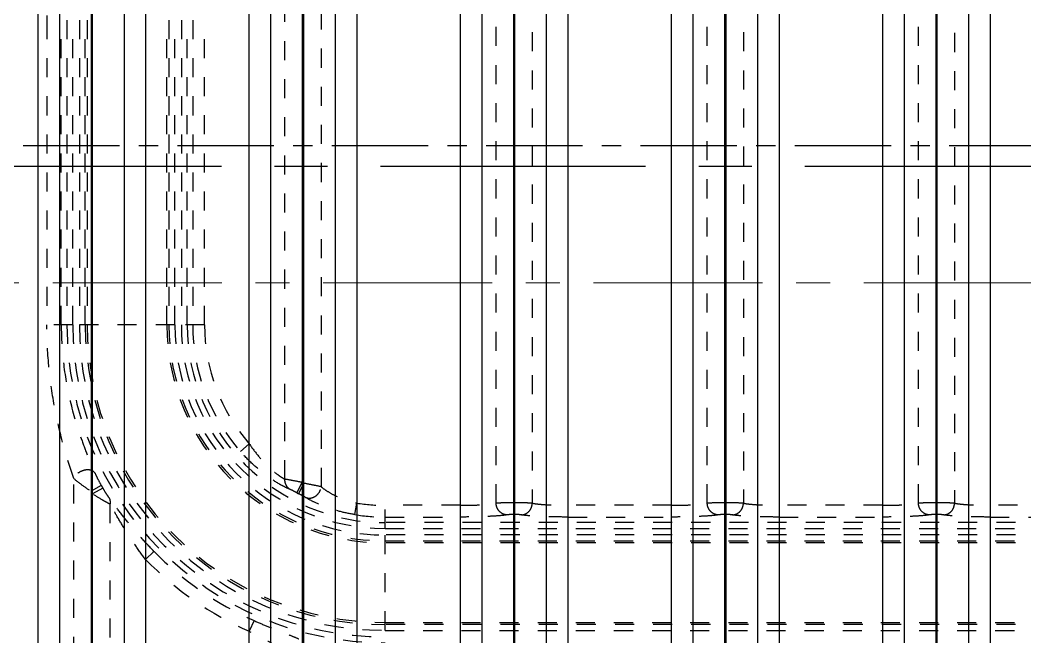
# Model space of a CAD drawing. Header units: millimetres. Extents: x 4797 to 6967, y -10922 to -3169.
# Drawn here: x 5448.3 to 5534.4, y -3748.9 to -3696 of the extents above; entities that cross this region are included whole.
import ezdxf

# ---------------------------------------------------------------- set-up
doc = ezdxf.new("R2010")
doc.units = ezdxf.units.MM
doc.header["$LTSCALE"] = 16.335
doc.linetypes.add('CENTER', pattern=[0.6, 0.375, -0.075, 0.075, -0.075])
doc.linetypes.add('HIDDEN', pattern=[0.2, 0.1, -0.1])
doc.layers.get('0').update_dxf_attribs({"linetype": 'CONTINUOUS'})
doc.layers.add('center', color=1, linetype='CENTER', lineweight=9)
doc.layers.add('DEFAULT_2', color=8, linetype='HIDDEN')

# ---------------------------------------------------------------- blocks, each defined once
blk = doc.blocks.new('256')
at = {"color": 7, "linetype": 'Continuous'}
for p, q in [((2684.831, -3160.785), (2684.831, -3017.07)), ((2686.684, -3160.785), (2686.684, -3017.07)), ((2689.371, -3017.07), (2689.371, -3160.785)), ((2689.504, -3160.785), (2689.504, -3017.07)), ((2692.191, -3017.07), (2692.191, -3160.785)), ((2694.044, -3017.07), (2694.044, -3160.785)), ((2702.921, -3160.785), (2702.921, -3017.07)), ((2704.774, -3160.785), (2704.774, -3017.07)), ((2707.461, -3017.07), (2707.461, -3160.785)), ((2707.594, -3160.785), (2707.594, -3017.07)), ((2710.281, -3017.07), (2710.281, -3160.785)), ((2712.134, -3017.07), (2712.134, -3160.785)), ((2721.011, -3160.785), (2721.011, -3017.07)), ((2722.864, -3160.785), (2722.864, -3017.07)), ((2725.551, -3017.07), (2725.551, -3160.785)), ((2725.684, -3160.785), (2725.684, -3017.07)), ((2728.371, -3017.07), (2728.371, -3160.785)), ((2730.224, -3017.07), (2730.224, -3160.785)), ((2739.101, -3160.785), (2739.101, -3017.07)), ((2740.954, -3160.785), (2740.954, -3017.07)), ((2743.641, -3017.07), (2743.641, -3160.785)), ((2743.774, -3160.785), (2743.774, -3017.07)), ((2746.461, -3017.07), (2746.461, -3160.785)), ((2748.314, -3017.07), (2748.314, -3160.785)), ((2757.191, -3160.785), (2757.191, -3017.07)), ((2759.044, -3160.785), (2759.044, -3017.07)), ((2761.731, -3017.07), (2761.731, -3160.785)), ((2761.864, -3160.785), (2761.864, -3017.07)), ((2764.551, -3017.07), (2764.551, -3160.785)), ((2766.404, -3017.07), (2766.404, -3160.785))]:
    blk.add_line(p, q, dxfattribs=at)
at = {"layer": 'DEFAULT_2', "color": 8, "linetype": 'HIDDEN'}
for p, q in [((2760.248, -3072.546), (2760.248, -3017.07)), ((2763.347, -3017.07), (2763.347, -3074.738)), ((2736.672, -3061.724), (2587.932, -3061.724)), ((2736.672, -3061.724), (2736.672, -3069.901)), ((2747.908, -3062.56), (2748.314, -3061.643)), ((2587.932, -3062.226), (2736.672, -3062.226)), ((2736.672, -3062.4), (2587.932, -3062.4)), ((2757.191, -3067.795), (2756.476, -3068.497)), ((2587.932, -3069.225), (2736.672, -3069.225)), ((2736.672, -3069.399), (2587.932, -3069.399)), ((2587.932, -3069.901), (2736.672, -3069.901)), ((2736.672, -3070.463), (2587.932, -3070.463)), ((2736.672, -3070.463), (2736.672, -3072.445)), ((2587.932, -3070.964), (2736.672, -3070.964)), ((2684.832, -3071.442), (2675.952, -3071.442)), ((2702.922, -3071.442), (2694.042, -3071.442)), ((2721.012, -3071.442), (2712.132, -3071.442)), ((2736.672, -3071.442), (2730.222, -3071.442)), ((2689.505, -3071.653), (2689.37, -3071.653)), ((2707.595, -3071.653), (2707.46, -3071.653)), ((2725.685, -3071.653), (2725.55, -3071.653)), ((2739.259, -3071.646), (2739.101, -3072.636)), ((2675.954, -3072.445), (2684.831, -3072.445)), ((2687.888, -3129.282), (2687.888, -3072.63)), ((2689.371, -3072.655), (2689.504, -3072.655)), ((2690.987, -3072.63), (2690.987, -3129.286)), ((2694.044, -3072.445), (2702.921, -3072.445)), ((2705.978, -3129.345), (2705.978, -3072.63)), ((2707.461, -3072.655), (2707.594, -3072.655)), ((2709.077, -3072.63), (2709.077, -3129.345)), ((2712.134, -3072.445), (2721.011, -3072.445)), ((2724.068, -3129.345), (2724.068, -3072.63)), ((2725.551, -3072.655), (2725.684, -3072.655)), ((2727.167, -3072.63), (2727.167, -3129.345)), ((2730.224, -3072.445), (2736.672, -3072.445)), ((2742.158, -3127.936), (2742.158, -3074.039)), ((2743.641, -3074.338), (2744.098, -3073.446)), ((2744.241, -3073.52), (2743.774, -3074.408)), ((2760.863, -3073.92), (2761.731, -3073.418)), ((2760.992, -3074.146), (2761.864, -3073.652)), ((2745.257, -3074.685), (2745.257, -3127.29)), ((2748.314, -3077.722), (2749.068, -3077.061)), ((2752.15, -3087.922), (2754.132, -3087.922)), ((2752.15, -3087.922), (2752.15, -3114.052)), ((2753.153, -3114.052), (2753.153, -3087.922)), ((2753.631, -3087.922), (2753.631, -3114.052)), ((2754.132, -3114.052), (2754.132, -3087.922)), ((2754.694, -3087.922), (2762.871, -3087.922)), ((2754.694, -3087.922), (2754.694, -3114.052)), ((2755.196, -3114.052), (2755.196, -3087.922)), ((2755.37, -3087.922), (2755.37, -3114.052)), ((2762.195, -3114.052), (2762.195, -3087.922)), ((2762.369, -3087.922), (2762.369, -3114.052)), ((2762.871, -3114.052), (2762.871, -3087.922)), ((2763.433, -3087.922), (2765.651, -3087.922)), ((2763.433, -3087.922), (2763.433, -3114.052)), ((2763.934, -3114.052), (2763.934, -3087.922)), ((2764.42, -3087.922), (2764.42, -3114.052)), ((2765.651, -3114.052), (2765.651, -3087.922))]:
    blk.add_line(p, q, dxfattribs=at)
at = {"layer": 'DEFAULT_2', "color": 1, "linetype": 'CENTER', "ltscale": 1.349153}
blk.add_line((2494.972, -3103.266), (2829.633, -3103.266), dxfattribs=at)
at = {"layer": 'DEFAULT_2', "color": 8, "linetype": 'HIDDEN'}
for radius, start, end in [(27.261, 0, 90), (26.76, 0, 90), (26.198, 0, 90), (28.742, 44.44759, 66.10767), (25.696, 0, 90), (25.522, 0, 90), (27.74, 44.44759, 66.10767), (18.698, 0, 90), (18.524, 0, 90), (18.022, 0, 90), (17.46, 0, 90), (16.959, 0, 90), (16.48, 80.97158, 90), (15.478, 80.97158, 90), (16.269, 62.27781, 62.84398), (27.951, 29.53024, 30.06343), (28.953, 29.53024, 30.06343), (15.267, 62.27781, 62.84398), (16.48, 0, 41.22545), (15.478, 0, 41.22545)]:
    blk.add_arc((2736.672, -3087.922), radius, start, end, dxfattribs=at)
for points, knots in [([(2745.257, -3060.027), (2745.427, -3060.126), (2745.847, -3060.338), (2746.56, -3060.695), (2747.409, -3061.136), (2748.006, -3061.466), (2748.314, -3061.643)], [0, 0, 0, 0, 0.170582, 0.408075, 0.692117, 1, 1, 1, 1]), ([(2747.908, -3062.56), (2747.516, -3062.386), (2746.758, -3062.063), (2745.688, -3061.637), (2744.797, -3061.295), (2744.276, -3061.09), (2744.065, -3060.994)], [0, 0, 0, 0, 0.309767, 0.595347, 0.83242, 1, 1, 1, 1]), ([(2757.191, -3067.795), (2757.503, -3068.209), (2758.101, -3069.041), (2758.919, -3070.294), (2759.625, -3071.464), (2760.049, -3072.213), (2760.248, -3072.546)], [0, 0, 0, 0, 0.275024, 0.543379, 0.794005, 1, 1, 1, 1]), ([(2756.476, -3068.497), (2756.869, -3068.898), (2757.622, -3069.703), (2758.66, -3070.919), (2759.434, -3071.906), (2759.973, -3072.619), (2760.214, -3072.937), (2760.325, -3073.079)], [0, 0, 0, 0, 0.281241, 0.552047, 0.800466, 0.909412, 1, 1, 1, 1]), ([(2684.832, -3071.442), (2685.249, -3071.442), (2686.046, -3071.45), (2687.157, -3071.485), (2688.068, -3071.539), (2688.599, -3071.591), (2688.815, -3071.627)], [0, 0, 0, 0, 0.313214, 0.599702, 0.835209, 1, 1, 1, 1]), ([(2690.06, -3071.627), (2690.276, -3071.591), (2690.807, -3071.539), (2691.718, -3071.485), (2692.829, -3071.45), (2693.626, -3071.442), (2694.042, -3071.442)], [0, 0, 0, 0, 0.164791, 0.400299, 0.686785, 1, 1, 1, 1]), ([(2702.922, -3071.442), (2703.339, -3071.442), (2704.136, -3071.45), (2705.247, -3071.485), (2706.158, -3071.539), (2706.689, -3071.591), (2706.905, -3071.627)], [0, 0, 0, 0, 0.313214, 0.599702, 0.835209, 1, 1, 1, 1]), ([(2708.15, -3071.627), (2708.366, -3071.591), (2708.897, -3071.539), (2709.808, -3071.485), (2710.919, -3071.45), (2711.716, -3071.442), (2712.132, -3071.442)], [0, 0, 0, 0, 0.164791, 0.400299, 0.686785, 1, 1, 1, 1]), ([(2721.012, -3071.442), (2721.429, -3071.442), (2722.226, -3071.45), (2723.337, -3071.485), (2724.248, -3071.539), (2724.779, -3071.591), (2724.995, -3071.627)], [0, 0, 0, 0, 0.313214, 0.599702, 0.835209, 1, 1, 1, 1]), ([(2726.24, -3071.627), (2726.456, -3071.591), (2726.987, -3071.539), (2727.898, -3071.485), (2729.009, -3071.45), (2729.806, -3071.442), (2730.222, -3071.442)], [0, 0, 0, 0, 0.164791, 0.400299, 0.686785, 1, 1, 1, 1]), ([(2688.815, -3071.627), (2688.7, -3071.63), (2688.456, -3071.688), (2688.147, -3071.916), (2687.942, -3072.25), (2687.891, -3072.506), (2687.888, -3072.63)], [0, 0, 0, 0, 0.230879, 0.487464, 0.751872, 1, 1, 1, 1]), ([(2688.815, -3071.627), (2688.889, -3071.639), (2689.074, -3071.648), (2689.26, -3071.653), (2689.37, -3071.653)], [0, 0, 0, 0, 0.403409, 1, 1, 1, 1]), ([(2689.505, -3071.653), (2689.615, -3071.653), (2689.8, -3071.648), (2689.986, -3071.639), (2690.06, -3071.627)], [0, 0, 0, 0, 0.596745, 1, 1, 1, 1]), ([(2690.06, -3071.627), (2690.175, -3071.63), (2690.419, -3071.688), (2690.728, -3071.916), (2690.933, -3072.25), (2690.984, -3072.506), (2690.987, -3072.63)], [0, 0, 0, 0, 0.230886, 0.487476, 0.751881, 1, 1, 1, 1]), ([(2706.905, -3071.627), (2706.79, -3071.63), (2706.546, -3071.688), (2706.237, -3071.916), (2706.032, -3072.25), (2705.981, -3072.506), (2705.978, -3072.63)], [0, 0, 0, 0, 0.230879, 0.487464, 0.751872, 1, 1, 1, 1]), ([(2706.905, -3071.627), (2706.979, -3071.639), (2707.164, -3071.648), (2707.35, -3071.653), (2707.46, -3071.653)], [0, 0, 0, 0, 0.403409, 1, 1, 1, 1]), ([(2707.595, -3071.653), (2707.705, -3071.653), (2707.89, -3071.648), (2708.076, -3071.639), (2708.15, -3071.627)], [0, 0, 0, 0, 0.596745, 1, 1, 1, 1]), ([(2708.15, -3071.627), (2708.265, -3071.63), (2708.509, -3071.688), (2708.818, -3071.916), (2709.023, -3072.25), (2709.074, -3072.506), (2709.077, -3072.63)], [0, 0, 0, 0, 0.230886, 0.487476, 0.751881, 1, 1, 1, 1]), ([(2724.995, -3071.627), (2724.88, -3071.63), (2724.636, -3071.688), (2724.327, -3071.916), (2724.122, -3072.25), (2724.071, -3072.506), (2724.068, -3072.63)], [0, 0, 0, 0, 0.230879, 0.487464, 0.751872, 1, 1, 1, 1]), ([(2724.995, -3071.627), (2725.069, -3071.639), (2725.254, -3071.648), (2725.44, -3071.653), (2725.55, -3071.653)], [0, 0, 0, 0, 0.403409, 1, 1, 1, 1]), ([(2725.685, -3071.653), (2725.795, -3071.653), (2725.98, -3071.648), (2726.166, -3071.639), (2726.24, -3071.627)], [0, 0, 0, 0, 0.596745, 1, 1, 1, 1]), ([(2726.24, -3071.627), (2726.355, -3071.63), (2726.599, -3071.688), (2726.908, -3071.916), (2727.113, -3072.25), (2727.164, -3072.506), (2727.167, -3072.63)], [0, 0, 0, 0, 0.230886, 0.487476, 0.751881, 1, 1, 1, 1]), ([(2739.259, -3071.646), (2739.705, -3071.717), (2740.562, -3071.898), (2741.741, -3072.271), (2742.714, -3072.684), (2743.275, -3072.983), (2743.505, -3073.129)], [0, 0, 0, 0, 0.300003, 0.579326, 0.819454, 1, 1, 1, 1]), ([(2687.888, -3072.63), (2687.723, -3072.594), (2687.315, -3072.542), (2686.616, -3072.487), (2685.763, -3072.453), (2685.151, -3072.445), (2684.831, -3072.445)], [0, 0, 0, 0, 0.165703, 0.400853, 0.687082, 1, 1, 1, 1]), ([(2687.888, -3072.63), (2688.085, -3072.642), (2688.58, -3072.651), (2689.074, -3072.655), (2689.371, -3072.655)], [0, 0, 0, 0, 0.399792, 1, 1, 1, 1]), ([(2689.504, -3072.655), (2689.801, -3072.655), (2690.295, -3072.651), (2690.789, -3072.642), (2690.987, -3072.63)], [0, 0, 0, 0, 0.600202, 1, 1, 1, 1]), ([(2694.044, -3072.445), (2693.724, -3072.445), (2693.112, -3072.453), (2692.259, -3072.487), (2691.56, -3072.542), (2691.152, -3072.594), (2690.987, -3072.63)], [0, 0, 0, 0, 0.312925, 0.599149, 0.834301, 1, 1, 1, 1]), ([(2705.978, -3072.63), (2705.813, -3072.594), (2705.405, -3072.542), (2704.706, -3072.487), (2703.853, -3072.453), (2703.241, -3072.445), (2702.921, -3072.445)], [0, 0, 0, 0, 0.165703, 0.400853, 0.687082, 1, 1, 1, 1]), ([(2705.978, -3072.63), (2706.175, -3072.642), (2706.67, -3072.651), (2707.164, -3072.655), (2707.461, -3072.655)], [0, 0, 0, 0, 0.399792, 1, 1, 1, 1]), ([(2707.594, -3072.655), (2707.891, -3072.655), (2708.385, -3072.651), (2708.879, -3072.642), (2709.077, -3072.63)], [0, 0, 0, 0, 0.600202, 1, 1, 1, 1]), ([(2712.134, -3072.445), (2711.814, -3072.445), (2711.202, -3072.453), (2710.349, -3072.487), (2709.65, -3072.542), (2709.242, -3072.594), (2709.077, -3072.63)], [0, 0, 0, 0, 0.312925, 0.599149, 0.834301, 1, 1, 1, 1]), ([(2724.068, -3072.63), (2723.903, -3072.594), (2723.495, -3072.542), (2722.796, -3072.487), (2721.943, -3072.453), (2721.331, -3072.445), (2721.011, -3072.445)], [0, 0, 0, 0, 0.165703, 0.400853, 0.687082, 1, 1, 1, 1]), ([(2724.068, -3072.63), (2724.265, -3072.642), (2724.76, -3072.651), (2725.254, -3072.655), (2725.551, -3072.655)], [0, 0, 0, 0, 0.399792, 1, 1, 1, 1]), ([(2725.684, -3072.655), (2725.981, -3072.655), (2726.475, -3072.651), (2726.969, -3072.642), (2727.167, -3072.63)], [0, 0, 0, 0, 0.600202, 1, 1, 1, 1]), ([(2730.224, -3072.445), (2729.904, -3072.445), (2729.292, -3072.453), (2728.439, -3072.487), (2727.74, -3072.542), (2727.332, -3072.594), (2727.167, -3072.63)], [0, 0, 0, 0, 0.312925, 0.599149, 0.834301, 1, 1, 1, 1]), ([(2742.158, -3074.039), (2741.999, -3073.905), (2741.605, -3073.626), (2740.91, -3073.235), (2740.056, -3072.881), (2739.429, -3072.704), (2739.101, -3072.637)], [0, 0, 0, 0, 0.184109, 0.425559, 0.703903, 1, 1, 1, 1]), ([(2743.505, -3073.129), (2743.379, -3073.075), (2743.152, -3073.043), (2742.857, -3073.113), (2742.555, -3073.265), (2742.273, -3073.576), (2742.173, -3073.89), (2742.158, -3074.039)], [0, 0, 0, 0, 0.220983, 0.349604, 0.485692, 0.759189, 1, 1, 1, 1]), ([(2743.505, -3073.129), (2743.583, -3073.178), (2743.782, -3073.282), (2743.981, -3073.386), (2744.098, -3073.446)], [0, 0, 0, 0, 0.410964, 1, 1, 1, 1]), ([(2760.325, -3073.079), (2760.303, -3073.039), (2760.231, -3072.871), (2760.223, -3072.679), (2760.248, -3072.546)], [0, 0, 0, 0, 0.25403, 1, 1, 1, 1]), ([(2760.248, -3072.546), (2760.338, -3072.589), (2760.548, -3072.702), (2761.046, -3072.986), (2761.449, -3073.236), (2761.731, -3073.418)], [0, 0, 0, 0, 0.173469, 0.415927, 1, 1, 1, 1]), ([(2760.863, -3073.92), (2760.767, -3073.754), (2760.625, -3073.519), (2760.442, -3073.241), (2760.362, -3073.125), (2760.325, -3073.079)], [0, 0, 0, 0, 0.577585, 0.823902, 1, 1, 1, 1]), ([(2742.158, -3074.039), (2742.355, -3074.087), (2742.85, -3074.184), (2743.345, -3074.281), (2743.641, -3074.338)], [0, 0, 0, 0, 0.402409, 1, 1, 1, 1]), ([(2744.241, -3073.52), (2744.357, -3073.582), (2744.553, -3073.683), (2744.75, -3073.784), (2744.832, -3073.817)], [0, 0, 0, 0, 0.596967, 1, 1, 1, 1]), ([(2744.832, -3073.817), (2744.975, -3073.906), (2745.208, -3074.175), (2745.266, -3074.519), (2745.257, -3074.685)], [0, 0, 0, 0, 0.503293, 1, 1, 1, 1]), ([(2744.832, -3073.817), (2744.96, -3073.868), (2745.249, -3074.001), (2745.92, -3074.363), (2746.864, -3074.987), (2748.002, -3075.928), (2748.722, -3076.667), (2749.068, -3077.061)], [0, 0, 0, 0, 0.076962, 0.177146, 0.425409, 0.707259, 1, 1, 1, 1]), ([(2761.528, -3075.195), (2761.455, -3075.024), (2761.28, -3074.672), (2761.094, -3074.327), (2760.992, -3074.146)], [0, 0, 0, 0, 0.471396, 1, 1, 1, 1]), ([(2763.347, -3074.738), (2763.148, -3074.567), (2762.66, -3074.195), (2762.157, -3073.845), (2761.864, -3073.652)], [0, 0, 0, 0, 0.428008, 1, 1, 1, 1]), ([(2743.774, -3074.408), (2744.07, -3074.466), (2744.563, -3074.561), (2745.057, -3074.656), (2745.257, -3074.685)], [0, 0, 0, 0, 0.598431, 1, 1, 1, 1]), ([(2748.314, -3077.722), (2748.07, -3077.36), (2747.561, -3076.677), (2746.742, -3075.792), (2746.053, -3075.199), (2745.561, -3074.857), (2745.351, -3074.732), (2745.257, -3074.685)], [0, 0, 0, 0, 0.301714, 0.586507, 0.831167, 0.92742, 1, 1, 1, 1]), ([(2761.528, -3075.194), (2761.566, -3075.257), (2761.679, -3075.371), (2761.911, -3075.469), (2762.185, -3075.497), (2762.58, -3075.44), (2763.027, -3075.223), (2763.287, -3074.908), (2763.347, -3074.738)], [0, 0, 0, 0, 0.100379, 0.212037, 0.337146, 0.473298, 0.752659, 1, 1, 1, 1]), ([(2763.346, -3074.738), (2763.498, -3075.195), (2763.819, -3076.166), (2764.431, -3078.234), (2765.069, -3080.999), (2765.544, -3084.431), (2765.651, -3086.757), (2765.651, -3087.922)], [0, 0, 0, 0, 0.107572, 0.228023, 0.481311, 0.739903, 1, 1, 1, 1]), ([(2764.42, -3087.922), (2764.42, -3086.785), (2764.282, -3084.512), (2763.674, -3081.173), (2762.865, -3078.509), (2762.106, -3076.539), (2761.711, -3075.624), (2761.528, -3075.195)], [0, 0, 0, 0, 0.259453, 0.518245, 0.772714, 0.893411, 1, 1, 1, 1]), ([(2763.347, -3127.237), (2763.514, -3126.757), (2763.833, -3125.748), (2764.46, -3123.646), (2764.958, -3121.442), (2765.316, -3119.192), (2765.506, -3117.485), (2765.628, -3115.771), (2765.657, -3114.625), (2765.651, -3114.052)], [0, 0, 0, 0, 0.113403, 0.236156, 0.489207, 0.616728, 0.744426, 0.872229, 1, 1, 1, 1])]:
    blk.add_open_spline(points, degree=3, knots=knots, dxfattribs=at)

msp = doc.modelspace()

# ---------------------------------------------------------------- linework, layer by layer
at = {"color": 1, "linetype": 'CENTER', "ltscale": 3.708617}
msp.add_line((5333.823, -3708.566), (5774.145, -3708.566), dxfattribs=at)
at = {"layer": 'center', "color": 1, "linetype": 'CENTER', "ltscale": 2.363514}
msp.add_line((5288.984, -3718.566), (5818.984, -3718.566), dxfattribs=at)

# ---------------------------------------------------------------- block references
at = {"rotation": 180}
msp.add_blockref('256', (8216.287, -6810.089), dxfattribs=at)

doc.saveas('drawing.dxf')
